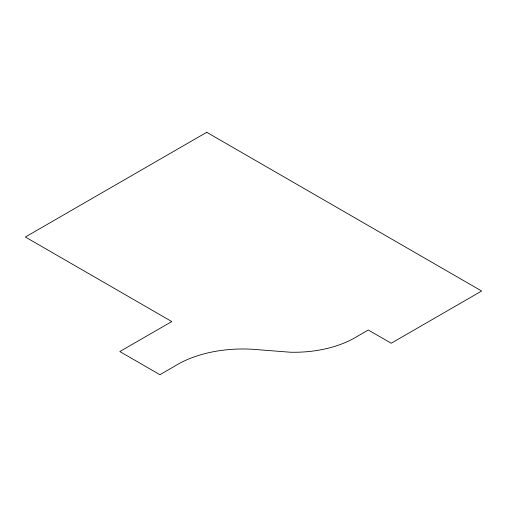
<?xml version="1.0" encoding="UTF-8"?>
<svg xmlns="http://www.w3.org/2000/svg" width="507" height="507" viewBox="0 0 507 507"><rect width="100%" height="100%" fill="white"/><g stroke="black" fill="none" stroke-linecap="round" stroke-linejoin="round"><path stroke-width="0.76" d="M206.729 132.295L25.35 237.016L171.784 321.558L119.823 351.554L159.92 374.705L173.869 366.65A92.781 53.565 0 0 1 258.088 349.716L290.334 352.226A86.367 49.863 0 0 0 356.744 336.68L368.291 330.013L391.201 343.239L481.65 291.018L206.729 132.295"/></g></svg>
